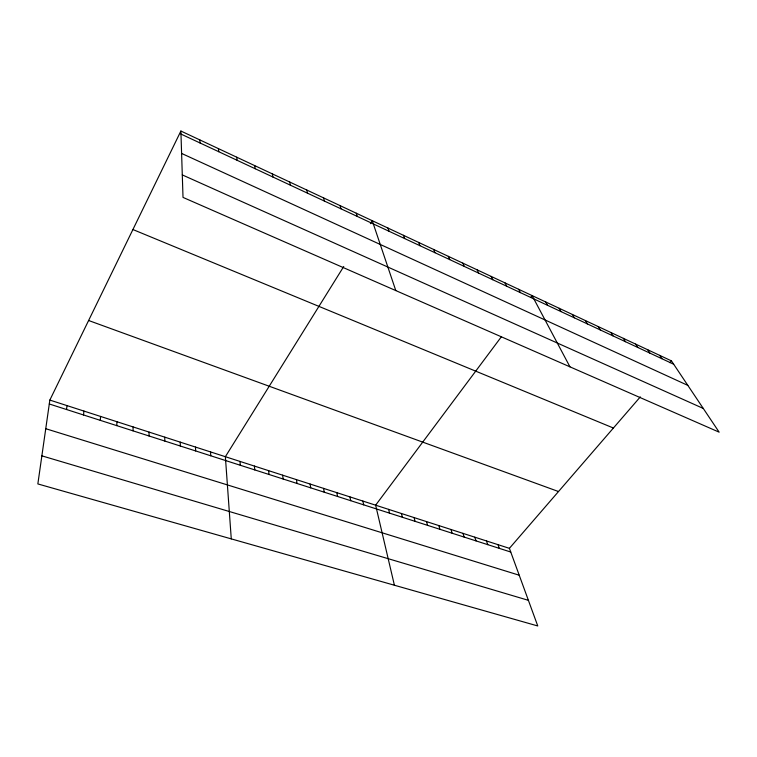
<?xml version="1.0" encoding="UTF-8"?>
<svg xmlns="http://www.w3.org/2000/svg" width="757" height="757" viewBox="0 0 757 757"><rect width="100%" height="100%" fill="white"/><g stroke="black" fill="none" stroke-linecap="round" stroke-linejoin="round"><path stroke-width="1.14" d="M149.015 435.975L149.082 432.086M133.005 430.837L133.147 426.948M116.758 425.623L116.985 421.734M100.274 420.334L100.577 416.435M83.535 414.968L83.923 411.07M66.54 409.518L67.013 405.61M49.848 400.075L37.85 483.931L537.763 625.963L509.404 548.342L49.848 400.075L180.885 131.037L671.44 360.881L719.15 432.171L183.014 197.407L180.885 131.037M343.735 266.511L225.368 456.698L231.273 538.889M370.391 223.675L372.245 220.694L395.797 290.584M501.257 336.922L375.633 505.184L394.406 585.237M530.714 297.463L532.105 295.599L569.955 366.842M509.404 548.342L640.318 396.886M669.898 362.669L671.44 360.881M41.872 455.846L528.395 600.329M45.751 428.708L519.226 575.216M49.29 403.983L510.757 552.033M88.607 320.495L558.505 491.539M132.91 229.541L613.407 428.027M182.295 174.905L703.272 408.449M181.604 153.434L687.839 385.389M180.989 134.074L673.683 364.231M659.678 355.374L661.883 358.723M647.746 349.781L649.922 353.131M635.643 344.113L637.782 347.463M623.371 338.36L625.462 341.71M610.908 332.522L612.952 335.862M598.257 326.598L600.263 329.938M585.426 320.58L587.385 323.92M572.396 314.477L574.308 317.817M559.168 308.279L561.041 311.61M545.74 301.986L547.557 305.317M518.668 289.306L520.381 292.618M505.023 282.91L506.688 286.222M491.179 276.419L492.788 279.73M477.118 269.833L478.661 273.135M462.83 263.143L464.325 266.436M448.324 256.339L449.753 259.632M433.591 249.441L434.953 252.715M418.621 242.429L419.917 245.694M403.415 235.295L404.645 238.55M387.953 228.056L389.117 231.301M498.011 544.671L499.327 548.361M486.477 540.943L487.745 544.652M474.79 537.177L476.021 540.886M462.953 533.354L464.145 537.082M356.282 213.219L357.295 216.436M450.964 529.493L452.118 533.221M438.814 525.566L439.931 529.313M340.054 205.611L340.981 208.818M426.513 521.601L427.582 525.349M414.041 517.58L415.073 521.336M323.551 197.88L324.403 201.069M401.409 513.501L402.393 517.268M388.606 509.366L389.543 513.142M306.765 190.016L307.541 193.196M362.868 501.068L363.71 504.853M289.704 182.021L290.385 185.181M349.942 496.895L350.728 500.689M336.837 492.665L337.575 496.469M272.34 173.892L272.936 177.034M323.561 488.379L324.242 492.192M310.105 484.045L310.73 487.858M254.683 165.613L255.185 168.735M296.46 479.635L297.037 483.468M282.626 475.178L283.146 479.011M236.723 157.201L237.13 160.304M268.612 470.655L269.076 474.497M254.399 466.066L254.797 469.917M218.432 148.627L218.745 151.712M239.978 461.42L240.319 465.271M199.829 139.913L200.037 142.969M210.541 451.92L210.758 455.78M195.505 447.065L195.647 450.935M180.251 442.145L180.327 446.024M164.78 437.158L164.78 441.038"/></g></svg>
